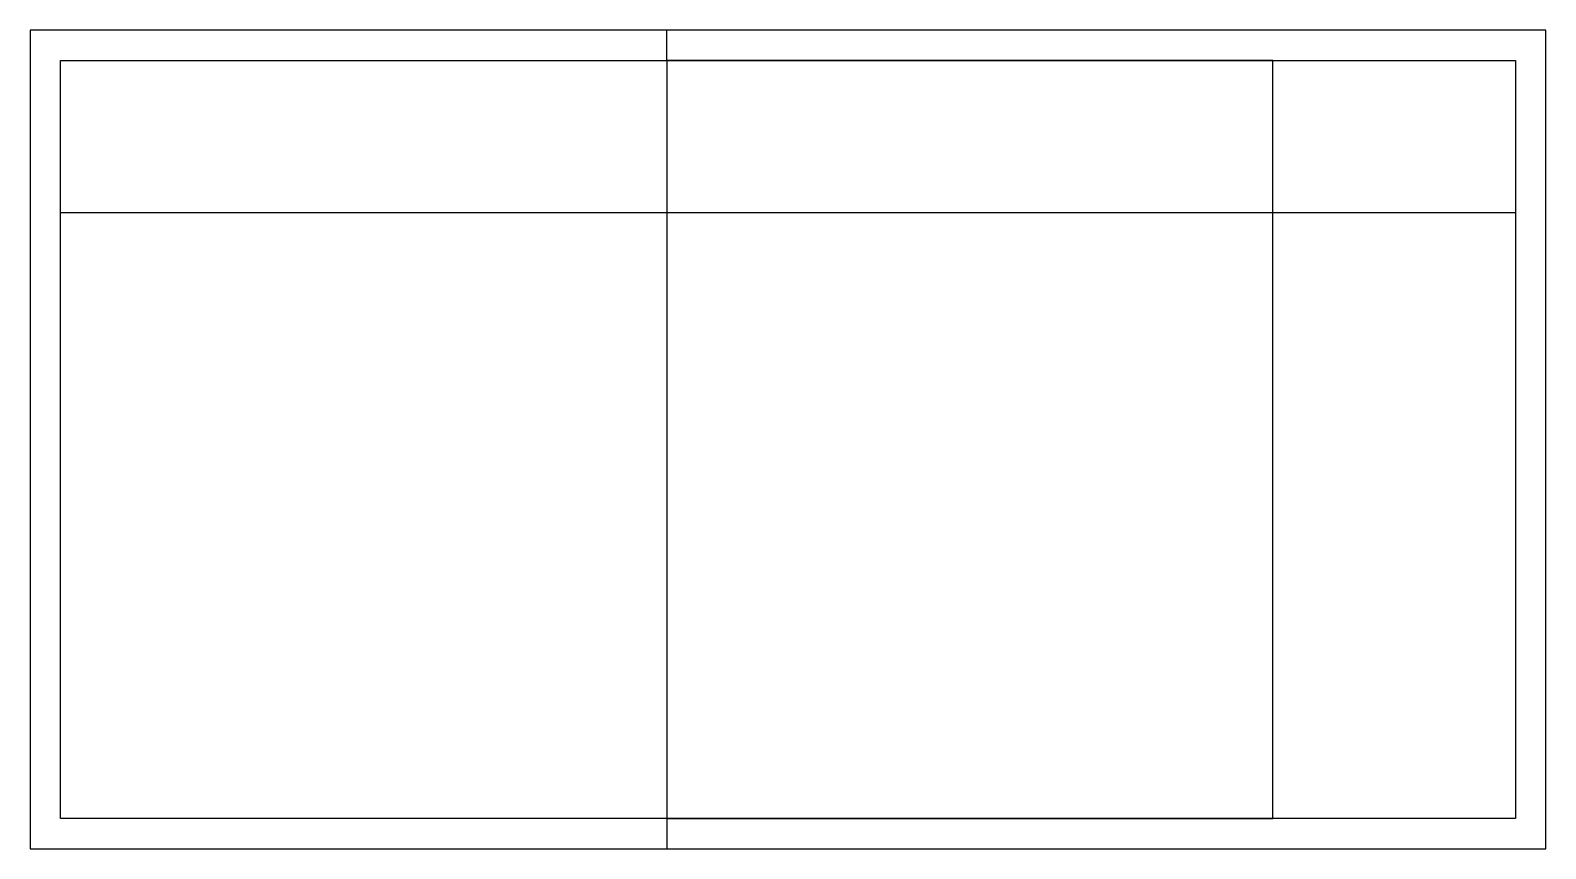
# Model space of a CAD drawing. Header units: millimetres. Extents: x 0 to 250, y -135 to 0.
import ezdxf

# ---------------------------------------------------------------- set-up
doc = ezdxf.new("R2010")
doc.units = ezdxf.units.MM
doc.layers.get('0').update_dxf_attribs({"linetype": 'CONTINUOUS'})

msp = doc.modelspace()

# ---------------------------------------------------------------- linework, layer by layer
for p, q in [((105, -5), (105, 0)), ((5, -130), (5, -5)), ((5, -5), (245, -5)), ((5, -5), (245, -5)), ((5, -30.09), (5, -5)), ((5, -5), (105, -5)), ((5, -130), (5, -5)), ((105, -5), (105, -130)), ((205, -5), (105, -5)), ((105, -5), (105, -130)), ((205, -130), (205, -5)), ((245, -5), (245, -130)), ((245, -5), (245, -30.09)), ((245, -30.09), (5, -30.09)), ((245, -130), (5, -130)), ((105, -130), (5, -130)), ((105, -130), (205, -130)), ((105, -130), (105, -135))]:
    msp.add_line(p, q)
msp.add_lwpolyline([(250, 0), (0, 0), (0, -135), (250, -135)], close=True)

doc.saveas('drawing.dxf')
